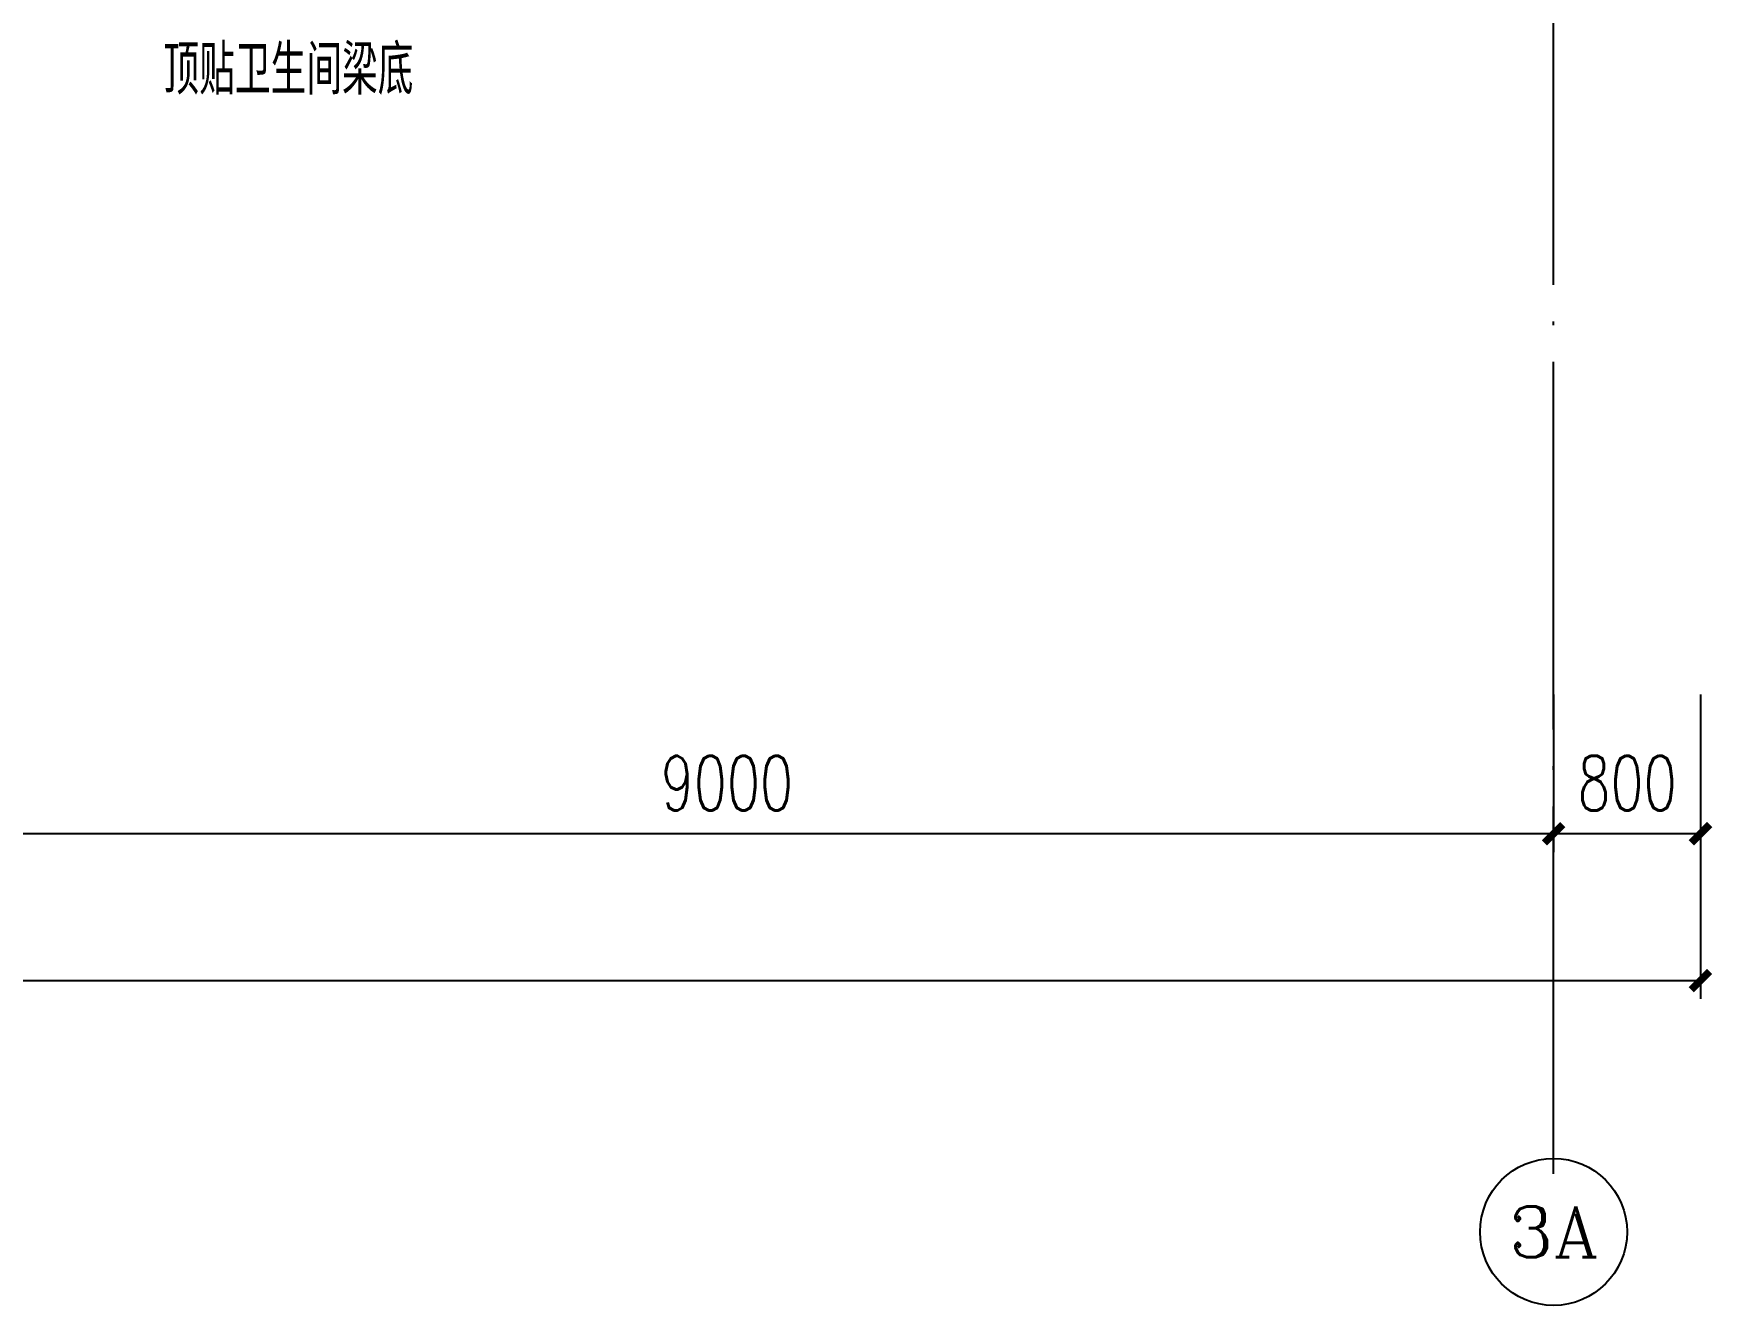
# Model space of a CAD drawing. Extents: x -821772 to -21949, y 506164 to 1049594.
# Drawn here: x -137129 to -127984, y 540024 to 546948 of the extents above; entities that cross this region are included whole.
import ezdxf
from ezdxf.enums import TextEntityAlignment as Align
from ezdxf.xclip import XClip

# ---------------------------------------------------------------- set-up
doc = ezdxf.new("R2010")
doc.units = 0
doc.header["$LTSCALE"] = 1000
doc.header["$MEASUREMENT"] = 0
doc.header["$XCLIPFRAME"] = 2
doc.linetypes.add('10平面20250807_t3$0$DOTE', pattern=[2.42, 2, -0.2, 0.02, -0.2])
doc.layers.get('Defpoints').update_dxf_attribs({"color": 210})
for name, color, linetype in [('10平面20250807_t3$0$A-AXIS-D', 8, 'Continuous'), ('10平面20250807_t3$0$A-AXIS-DOTE', 8, '10平面20250807_t3$0$DOTE'), ('10平面20250807_t3$0$AS-WALL', 8, 'Continuous'), ('10平面20250807_t3$0$PUB_TEXT', 8, 'Continuous')]:
    doc.layers.add(name, color=color, linetype=linetype)
doc.styles.add('10平面20250807_t3$0$_TCH_AXIS', font='COMPLEX', dxfattribs={"bigfont": 'GBCBIG'})
doc.styles.add('10平面20250807_t3$0$_TCH_DIM', font='SIMPLEX', dxfattribs={"bigfont": 'GBCBIG'})
doc.styles.add('10平面20250807_t3$0$_TCH_DIM_T3', font='SIMPLEX', dxfattribs={"width": 0.705882, "bigfont": 'GBCBIG'})
doc.dimstyles.new('10平面20250807_t3$0$_TCH_ARCH&&100', dxfattribs={"dimtxt": 297.5, "dimasz": 100, "dimexe": 100, "dimexo": 100, "dimgap": 126.25, "dimtad": 1, "dimdec": 0, "dimzin": 0, "dimdsep": 46, "dimtxsty": '10平面20250807_t3$0$_TCH_DIM_T3', "dimblk": '10平面20250807_t3$0$_ArchTick', "dimcen": 0.09, "dimclrt": 7, "dimazin": 2, "dimtfac": 1, "dimtdec": 0, "dimtix": 1, "dimtmove": 2, "dimatfit": 3, "dimfxl": 0, "dimtolj": 1, "dimtzin": 0, "dimarcsym": 0})

# ---------------------------------------------------------------- blocks, each defined once
blk = doc.blocks.new('10平面20250807_t3$0$_ArchTick')
at = {"color": 0, "linetype": 'ByBlock', "const_width": 0.4}
blk.add_lwpolyline([(-0.5, -0.5), (0.5, 0.5)], dxfattribs=at)
blk = doc.blocks.new('*D9923')
at = {"layer": '10平面20250807_t3$0$A-AXIS-D', "color": 0, "lineweight": -2}
for p, q in [((82882.2, -261469.8), (82882.2, -262327.8)), ((91882.2, -261469.8), (91882.2, -262327.8)), ((82882.2, -262227.8), (91882.2, -262227.8))]:
    blk.add_line(p, q, dxfattribs=at)
at = {"layer": 'Defpoints', "color": 0}
for p in [(82882.2, -261369.8), (91882.2, -261369.8), (91882.2, -262227.8)]:
    blk.add_point(p, dxfattribs=at)
at = {"layer": '10平面20250807_t3$0$A-AXIS-D', "color": 0, "lineweight": -2, "xscale": 100, "yscale": 100, "zscale": 100, "rotation": 180}
blk.add_blockref('10平面20250807_t3$0$_ArchTick', (82882.2, -262227.8), dxfattribs=at)
at = {"layer": '10平面20250807_t3$0$A-AXIS-D', "color": 0, "lineweight": -2, "xscale": 100, "yscale": 100, "zscale": 100}
blk.add_blockref('10平面20250807_t3$0$_ArchTick', (91882.2, -262227.8), dxfattribs=at)
at = {"layer": '10平面20250807_t3$0$A-AXIS-D', "color": 7, "insert": (87382.2, -261952.8), "char_height": 297.5, "attachment_point": 5, "style": '10平面20250807_t3$0$_TCH_DIM_T3'}
blk.add_mtext('\\A1;9000', dxfattribs=at)
blk = doc.blocks.new('*D9924')
at = {"layer": '10平面20250807_t3$0$A-AXIS-D', "color": 0, "lineweight": -2}
for p, q in [((91882.2, -261469.8), (91882.2, -262327.8)), ((92682.2, -261469.8), (92682.2, -262327.8)), ((91882.2, -262227.8), (92682.2, -262227.8))]:
    blk.add_line(p, q, dxfattribs=at)
at = {"layer": 'Defpoints', "color": 0}
for p in [(91882.2, -261369.8), (92682.2, -261369.8), (92682.2, -262227.8)]:
    blk.add_point(p, dxfattribs=at)
at = {"layer": '10平面20250807_t3$0$A-AXIS-D', "color": 0, "lineweight": -2, "xscale": 100, "yscale": 100, "zscale": 100, "rotation": 180}
blk.add_blockref('10平面20250807_t3$0$_ArchTick', (91882.2, -262227.8), dxfattribs=at)
at = {"layer": '10平面20250807_t3$0$A-AXIS-D', "color": 0, "lineweight": -2, "xscale": 100, "yscale": 100, "zscale": 100}
blk.add_blockref('10平面20250807_t3$0$_ArchTick', (92682.2, -262227.8), dxfattribs=at)
at = {"layer": '10平面20250807_t3$0$A-AXIS-D', "color": 7, "insert": (92282.2, -261952.8), "char_height": 297.5, "attachment_point": 5, "style": '10平面20250807_t3$0$_TCH_DIM_T3'}
blk.add_mtext('\\A1;800', dxfattribs=at)
blk = doc.blocks.new('*D10049')
at = {"layer": '10平面20250807_t3$0$A-AXIS-D', "color": 0, "lineweight": -2}
for p, q in [((-93017.8, -261569.8), (-93017.8, -263127.8)), ((92682.2, -261569.8), (92682.2, -263127.8)), ((-93017.8, -263027.8), (92682.2, -263027.8))]:
    blk.add_line(p, q, dxfattribs=at)
at = {"layer": 'Defpoints', "color": 0}
for p in [(-93017.8, -261469.8), (92682.2, -261469.8), (92682.2, -263027.8)]:
    blk.add_point(p, dxfattribs=at)
at = {"layer": '10平面20250807_t3$0$A-AXIS-D', "color": 0, "lineweight": -2, "xscale": 100, "yscale": 100, "zscale": 100, "rotation": 180}
blk.add_blockref('10平面20250807_t3$0$_ArchTick', (-93017.8, -263027.8), dxfattribs=at)
at = {"layer": '10平面20250807_t3$0$A-AXIS-D', "color": 0, "lineweight": -2, "xscale": 100, "yscale": 100, "zscale": 100}
blk.add_blockref('10平面20250807_t3$0$_ArchTick', (92682.2, -263027.8), dxfattribs=at)
at = {"layer": '10平面20250807_t3$0$A-AXIS-D', "color": 7, "insert": (-167.8, -262752.8), "char_height": 297.5, "attachment_point": 5, "style": '10平面20250807_t3$0$_TCH_DIM_T3'}
blk.add_mtext('\\A1;185700', dxfattribs=at)
blk = doc.blocks.new('10平面20250807_t3$0$dote')
at = {"layer": '10平面20250807_t3$0$A-AXIS-D'}
blk.add_circle((91882.2, -264396), 400, dxfattribs=at)
at = {"layer": '10平面20250807_t3$0$A-AXIS-DOTE'}
blk.add_line((91882.2, -264080), (91882.2, 36662.3), dxfattribs=at)
at = {"layer": '10平面20250807_t3$0$PUB_TEXT', "style": '10平面20250807_t3$0$_TCH_AXIS'}
blk.add_text('3A', height=276.42, dxfattribs=at).set_placement((91638.7, -264534.2), (92125.7, -264534.2), align=Align.FIT)
at = {"layer": '10平面20250807_t3$0$A-AXIS-D'}
for base, p1, p2, picture, middle in [((91882.2, -262227.8), (82882.2, -261369.8), (91882.2, -261369.8), '*D9923', (87382.2, -261952.8)), ((92682.2, -262227.8), (91882.2, -261369.8), (92682.2, -261369.8), '*D9924', (92282.2, -261952.8)), ((92682.2, -263027.8), (-93017.8, -261469.8), (92682.2, -261469.8), '*D10049', (-167.8, -262752.8))]:
    dim = blk.add_linear_dim(base=base, p1=p1, p2=p2, angle=0, dimstyle='10平面20250807_t3$0$_TCH_ARCH&&100', override={"dimgap": 0}, dxfattribs=at)
    dim.commit()
    dim.dimension.update_dxf_attribs({"geometry": picture, "text_midpoint": middle, "dimtype": 129})
blk = doc.blocks.new('10平面20250807_t3')
at = {"layer": '10平面20250807_t3$0$AS-WALL'}
blk.add_blockref('10平面20250807_t3$0$dote', (-220736.4, 804820), dxfattribs=at)
at = {"layer": '10平面20250807_t3$0$PUB_TEXT', "style": '10平面20250807_t3$0$_TCH_DIM'}
blk.add_text('顶贴卫生间梁底', height=270.07, dxfattribs=at).set_placement((-136421.8, 546616))

msp = doc.modelspace()

# ---------------------------------------------------------------- block references
at = {"ltscale": 100}
ref = msp.add_blockref('10平面20250807_t3', (0, 0), dxfattribs=at)
XClip(ref).set_block_clipping_path([(-386212.6353242097, 506163.79756496), (-21948.7593967821, 884998.2285294847)])

doc.saveas('drawing.dxf')
